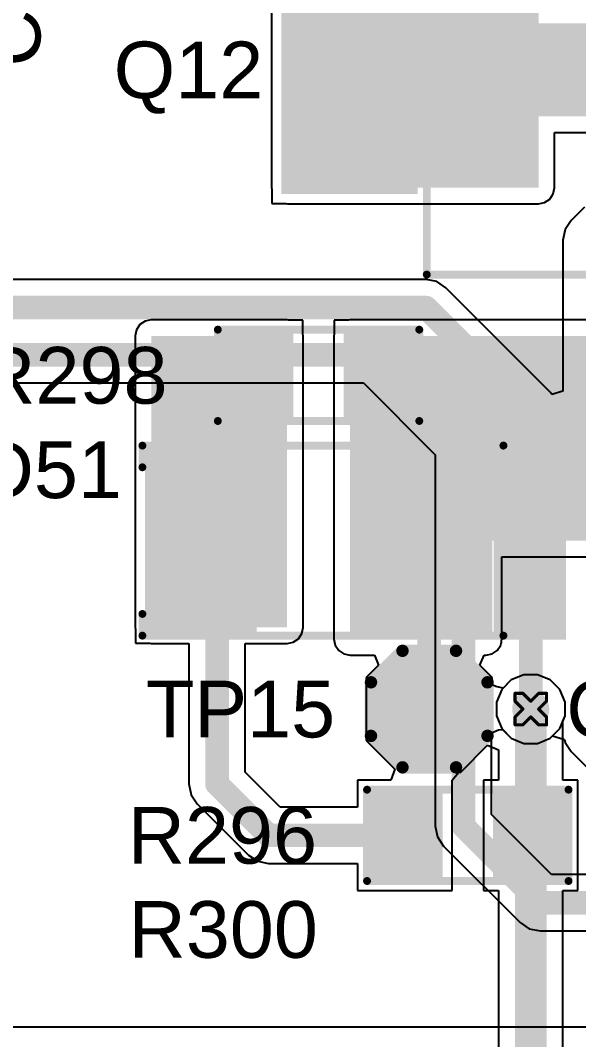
# Model space of a CAD drawing. Header units: inches. Extents: x -11 to 5379, y 0 to 5429.
# Drawn here: x 291.34 to 300.35, y 15.5 to 31.94 of the extents above; entities that cross this region are included whole.
import ezdxf

# ---------------------------------------------------------------- set-up
doc = ezdxf.new("R2010")
doc.units = ezdxf.units.IN
for name, color, linetype in [('Bottom Layer', 5, 'Continuous'), ('Drill Drawing', 1, 'Continuous'), ('GND', 16, 'Continuous'), ('PWR', 76, 'Continuous'), ('Top Layer', 1, 'Continuous'), ('Top Overlay', 2, 'Continuous'), ('Top Paste', 8, 'Continuous'), ('Top Solder', 216, 'Continuous'), ('Via Holes', 16, 'Continuous')]:
    doc.layers.add(name, color=color, linetype=linetype)
doc.styles.add('Arial', font='', dxfattribs={"height": 0.2})
doc.styles.get('Arial').set_extended_font_data('Arial')

# ---------------------------------------------------------------- blocks, each defined once
blk = doc.blocks.new('PZT3904T1G_114')
at = {"layer": 'Top Layer'}
for points in [[(-1.9, 4.05), (1.9, 4.05), (1.9, 2.05), (-1.9, 2.05)], [(-3.05, -2.05), (-1.55, -2.05), (-1.55, -4.05), (-3.05, -4.05)], [(-0.75, -2.05), (0.75, -2.05), (0.75, -4.05), (-0.75, -4.05)], [(1.55, -2.05), (3.05, -2.05), (3.05, -4.05), (1.55, -4.05)]]:
    blk.add_hatch(color=1, dxfattribs=at).paths.add_polyline_path(points)
at = {"layer": 'Top Paste'}
for points in [[(-1.9, 4.05), (1.9, 4.05), (1.9, 2.05), (-1.9, 2.05)], [(-3.05, -2.05), (-1.55, -2.05), (-1.55, -4.05), (-3.05, -4.05)], [(-0.75, -2.05), (0.75, -2.05), (0.75, -4.05), (-0.75, -4.05)], [(1.55, -2.05), (3.05, -2.05), (3.05, -4.05), (1.55, -4.05)]]:
    blk.add_hatch(color=8, dxfattribs=at).paths.add_polyline_path(points)
at = {"layer": 'Top Solder'}
for points in [[(-2.002, 4.152), (2.002, 4.152), (2.002, 1.948), (-2.002, 1.948)], [(-3.152, -1.948), (-1.448, -1.948), (-1.448, -4.152), (-3.152, -4.152)], [(-0.852, -1.948), (0.852, -1.948), (0.852, -4.152), (-0.852, -4.152)], [(1.448, -1.948), (3.152, -1.948), (3.152, -4.152), (1.448, -4.152)]]:
    blk.add_hatch(color=216, dxfattribs=at).paths.add_polyline_path(points)
at = {"layer": 'Top Overlay'}
for points in [[(-3.302, 1.803, 0.127, 0.127, 0), (3.302, 1.803, 0.127, 0.127, 0)], [(-3.302, 1.803, 0.127, 0.127, 0), (-3.302, -1.829, 0.127, 0.127, 0)], [(3.302, 1.803, 0.127, 0.127, 0), (3.302, -1.829, 0.127, 0.127, 0)], [(-3.302, -1.829, 0.127, 0.127, 0), (3.302, -1.829, 0.127, 0.127, 0)], [(-3.353, -2.946, 0.2, 0.2, 0), (-3.226, -3.073, 0.2, 0.2, 0)], [(-3.353, -2.946, 0.2, 0.2, 0), (-3.353, -3.2, 0.2, 0.2, 0)], [(-3.226, -3.073, 0.2, 0.2, 0), (-3.353, -3.2, 0.2, 0.2, 0)]]:
    blk.add_lwpolyline(points, format="xyseb", dxfattribs=at)
for points in [[(-3.334, 1.803, 0.0635, 0.0635, 1), (-3.27, 1.803, 0.0635, 0.0635, 1)], [(-3.334, 1.803, 0.0635, 0.0635, 1), (-3.27, 1.803, 0.0635, 0.0635, 1)], [(3.27, 1.803, 0.0635, 0.0635, 1), (3.334, 1.803, 0.0635, 0.0635, 1)], [(3.27, 1.803, 0.0635, 0.0635, 1), (3.334, 1.803, 0.0635, 0.0635, 1)], [(-3.334, -1.829, 0.0635, 0.0635, 1), (-3.27, -1.829, 0.0635, 0.0635, 1)], [(-3.334, -1.829, 0.0635, 0.0635, 1), (-3.27, -1.829, 0.0635, 0.0635, 1)], [(3.27, -1.829, 0.0635, 0.0635, 1), (3.334, -1.829, 0.0635, 0.0635, 1)], [(3.27, -1.829, 0.0635, 0.0635, 1), (3.334, -1.829, 0.0635, 0.0635, 1)], [(-3.403, -2.946, 0.1, 0.1, 1), (-3.303, -2.946, 0.1, 0.1, 1)], [(-3.403, -2.946, 0.1, 0.1, 1), (-3.303, -2.946, 0.1, 0.1, 1)], [(-3.403, -3.2, 0.1, 0.1, 1), (-3.303, -3.2, 0.1, 0.1, 1)], [(-3.403, -3.2, 0.1, 0.1, 1), (-3.303, -3.2, 0.1, 0.1, 1)], [(-3.276, -3.073, 0.1, 0.1, 1), (-3.176, -3.073, 0.1, 0.1, 1)], [(-3.276, -3.073, 0.1, 0.1, 1), (-3.176, -3.073, 0.1, 0.1, 1)]]:
    blk.add_lwpolyline(points, format="xyseb", close=True, dxfattribs=at)
blk = doc.blocks.new('SMA_DO_214AC__135')
at = {"layer": 'Top Layer'}
for points in [[(-2.7, 1.4), (-1.1, 1.4), (-1.1, -1.4), (-2.7, -1.4)], [(1.1, 1.4), (2.7, 1.4), (2.7, -1.4), (1.1, -1.4)]]:
    blk.add_hatch(color=1, dxfattribs=at).paths.add_polyline_path(points)
at = {"layer": 'Top Overlay'}
blk.add_hatch(color=2, dxfattribs=at).paths.add_polyline_path([(-3.992, -1.6), (-2.825, -1.6), (-2.825, 1.6), (-3.992, 1.6)])
at = {"layer": 'Top Paste'}
for points in [[(-2.7, 1.4), (-1.1, 1.4), (-1.1, -1.4), (-2.7, -1.4)], [(1.1, 1.4), (2.7, 1.4), (2.7, -1.4), (1.1, -1.4)]]:
    blk.add_hatch(color=8, dxfattribs=at).paths.add_polyline_path(points)
at = {"layer": 'Top Solder'}
for points in [[(-2.802, 1.502), (-0.998, 1.502), (-0.998, -1.502), (-2.802, -1.502)], [(0.998, 1.502), (2.802, 1.502), (2.802, -1.502), (0.998, -1.502)]]:
    blk.add_hatch(color=216, dxfattribs=at).paths.add_polyline_path(points)
at = {"layer": 'Top Overlay'}
for points in [[(2.842, 1.533, 0.127, 0.127, 0), (-2.983, 1.533, 0.127, 0.127, 0)], [(2.842, 1.533, 0.127, 0.127, 0), (2.842, 1.183, 0.127, 0.127, 0)], [(2.842, -1.183, 0.127, 0.127, 0), (2.842, -1.533, 0.127, 0.127, 0)], [(2.842, -1.533, 0.127, 0.127, 0), (-2.983, -1.533, 0.127, 0.127, 0)]]:
    blk.add_lwpolyline(points, format="xyseb", dxfattribs=at)
for points in [[(-3.015, 1.533, 0.0635, 0.0635, 1), (-2.951, 1.533, 0.0635, 0.0635, 1)], [(2.811, 1.533, 0.0635, 0.0635, 1), (2.874, 1.533, 0.0635, 0.0635, 1)], [(2.811, 1.533, 0.0635, 0.0635, 1), (2.874, 1.533, 0.0635, 0.0635, 1)], [(2.811, 1.183, 0.0635, 0.0635, 1), (2.874, 1.183, 0.0635, 0.0635, 1)], [(2.811, -1.183, 0.0635, 0.0635, 1), (2.874, -1.183, 0.0635, 0.0635, 1)], [(-3.015, -1.533, 0.0635, 0.0635, 1), (-2.951, -1.533, 0.0635, 0.0635, 1)], [(2.811, -1.533, 0.0635, 0.0635, 1), (2.874, -1.533, 0.0635, 0.0635, 1)], [(2.811, -1.533, 0.0635, 0.0635, 1), (2.874, -1.533, 0.0635, 0.0635, 1)]]:
    blk.add_lwpolyline(points, format="xyseb", close=True, dxfattribs=at)
blk = doc.blocks.new('T__________168')
at = {"layer": 'Top Layer'}
blk.add_hatch(color=1, dxfattribs=at).paths.add_polyline_path([(0.381, 0.762), (-0.381, 0.762), (-0.762, 0.381), (-0.762, -0.381), (-0.381, -0.762), (0.381, -0.762), (0.762, -0.381), (0.762, 0.381)])
at = {"layer": 'Top Paste'}
blk.add_hatch(color=8, dxfattribs=at).paths.add_polyline_path([(0.381, 0.762), (-0.381, 0.762), (-0.762, 0.381), (-0.762, -0.381), (-0.381, -0.762), (0.381, -0.762), (0.762, -0.381), (0.762, 0.381)])
at = {"layer": 'Top Solder'}
blk.add_hatch(color=216, dxfattribs=at).paths.add_polyline_path([(0.432, 0.864), (-0.432, 0.864), (-0.864, 0.432), (-0.864, -0.432), (-0.432, -0.864), (0.432, -0.864), (0.864, -0.432), (0.864, 0.432)])
at = {"layer": 'Top Overlay'}
for points in [[(-0.432, 0.94, 0.2, 0.2, 0), (-0.94, 0.432, 0.2, 0.2, 0)], [(-0.432, 0.94, 0.2, 0.2, 0), (0.432, 0.94, 0.2, 0.2, 0)], [(0.432, 0.94, 0.2, 0.2, 0), (0.94, 0.432, 0.2, 0.2, 0)], [(-0.94, 0.432, 0.2, 0.2, 0), (-0.94, -0.432, 0.2, 0.2, 0)], [(0.94, 0.432, 0.2, 0.2, 0), (0.94, -0.432, 0.2, 0.2, 0)], [(-0.94, -0.432, 0.2, 0.2, 0), (-0.432, -0.94, 0.2, 0.2, 0)], [(0.94, -0.432, 0.2, 0.2, 0), (0.432, -0.94, 0.2, 0.2, 0)], [(-0.432, -0.94, 0.2, 0.2, 0), (0.432, -0.94, 0.2, 0.2, 0)]]:
    blk.add_lwpolyline(points, format="xyseb", dxfattribs=at)
for points in [[(-0.482, 0.94, 0.1, 0.1, 1), (-0.382, 0.94, 0.1, 0.1, 1)], [(-0.482, 0.94, 0.1, 0.1, 1), (-0.382, 0.94, 0.1, 0.1, 1)], [(0.382, 0.94, 0.1, 0.1, 1), (0.482, 0.94, 0.1, 0.1, 1)], [(0.382, 0.94, 0.1, 0.1, 1), (0.482, 0.94, 0.1, 0.1, 1)], [(-0.99, 0.432, 0.1, 0.1, 1), (-0.89, 0.432, 0.1, 0.1, 1)], [(-0.99, 0.432, 0.1, 0.1, 1), (-0.89, 0.432, 0.1, 0.1, 1)], [(0.89, 0.432, 0.1, 0.1, 1), (0.99, 0.432, 0.1, 0.1, 1)], [(0.89, 0.432, 0.1, 0.1, 1), (0.99, 0.432, 0.1, 0.1, 1)], [(-0.99, -0.432, 0.1, 0.1, 1), (-0.89, -0.432, 0.1, 0.1, 1)], [(-0.99, -0.432, 0.1, 0.1, 1), (-0.89, -0.432, 0.1, 0.1, 1)], [(0.89, -0.432, 0.1, 0.1, 1), (0.99, -0.432, 0.1, 0.1, 1)], [(0.89, -0.432, 0.1, 0.1, 1), (0.99, -0.432, 0.1, 0.1, 1)], [(-0.482, -0.94, 0.1, 0.1, 1), (-0.382, -0.94, 0.1, 0.1, 1)], [(-0.482, -0.94, 0.1, 0.1, 1), (-0.382, -0.94, 0.1, 0.1, 1)], [(0.382, -0.94, 0.1, 0.1, 1), (0.482, -0.94, 0.1, 0.1, 1)], [(0.382, -0.94, 0.1, 0.1, 1), (0.482, -0.94, 0.1, 0.1, 1)]]:
    blk.add_lwpolyline(points, format="xyseb", close=True, dxfattribs=at)
blk = doc.blocks.new('R___0805_220')
at = {"layer": 'Top Layer'}
for points in [[(-1.524, 0.635), (-0.508, 0.635), (-0.508, -0.635), (-1.524, -0.635)], [(0.508, 0.635), (1.524, 0.635), (1.524, -0.635), (0.508, -0.635)]]:
    blk.add_hatch(color=1, dxfattribs=at).paths.add_polyline_path(points)
at = {"layer": 'Top Paste'}
for points in [[(-1.524, 0.635), (-0.508, 0.635), (-0.508, -0.635), (-1.524, -0.635)], [(0.508, 0.635), (1.524, 0.635), (1.524, -0.635), (0.508, -0.635)]]:
    blk.add_hatch(color=8, dxfattribs=at).paths.add_polyline_path(points)
at = {"layer": 'Top Solder'}
for points in [[(-1.6256, 0.7366), (-0.4064, 0.7366), (-0.4064, -0.7366), (-1.6256, -0.7366)], [(0.4064, 0.7366), (1.6256, 0.7366), (1.6256, -0.7366), (0.4064, -0.7366)]]:
    blk.add_hatch(color=216, dxfattribs=at).paths.add_polyline_path(points)
at = {"layer": 'Top Overlay'}
for points in [[(1.6256, 0.7366, 0.127, 0.127, 0), (-1.6256, 0.7366, 0.127, 0.127, 0)], [(-1.6256, 0.7366, 0.127, 0.127, 0), (-1.6256, -0.7366, 0.127, 0.127, 0)], [(1.6256, 0.7366, 0.127, 0.127, 0), (1.6256, -0.7366, 0.127, 0.127, 0)], [(1.6256, -0.7366, 0.127, 0.127, 0), (-1.6256, -0.7366, 0.127, 0.127, 0)]]:
    blk.add_lwpolyline(points, format="xyseb", dxfattribs=at)
for points in [[(-1.65735, 0.7366, 0.0635, 0.0635, 1), (-1.59385, 0.7366, 0.0635, 0.0635, 1)], [(-1.65735, 0.7366, 0.0635, 0.0635, 1), (-1.59385, 0.7366, 0.0635, 0.0635, 1)], [(1.59385, 0.7366, 0.0635, 0.0635, 1), (1.65735, 0.7366, 0.0635, 0.0635, 1)], [(1.59385, 0.7366, 0.0635, 0.0635, 1), (1.65735, 0.7366, 0.0635, 0.0635, 1)], [(-1.65735, -0.7366, 0.0635, 0.0635, 1), (-1.59385, -0.7366, 0.0635, 0.0635, 1)], [(-1.65735, -0.7366, 0.0635, 0.0635, 1), (-1.59385, -0.7366, 0.0635, 0.0635, 1)], [(1.59385, -0.7366, 0.0635, 0.0635, 1), (1.65735, -0.7366, 0.0635, 0.0635, 1)], [(1.59385, -0.7366, 0.0635, 0.0635, 1), (1.65735, -0.7366, 0.0635, 0.0635, 1)]]:
    blk.add_lwpolyline(points, format="xyseb", close=True, dxfattribs=at)
blk = doc.blocks.new('R___0805_222')
at = {"layer": 'Top Layer'}
for points in [[(-1.524, 0.635), (-0.508, 0.635), (-0.508, -0.635), (-1.524, -0.635)], [(0.508, 0.635), (1.524, 0.635), (1.524, -0.635), (0.508, -0.635)]]:
    blk.add_hatch(color=1, dxfattribs=at).paths.add_polyline_path(points)
at = {"layer": 'Top Paste'}
for points in [[(-1.524, 0.635), (-0.508, 0.635), (-0.508, -0.635), (-1.524, -0.635)], [(0.508, 0.635), (1.524, 0.635), (1.524, -0.635), (0.508, -0.635)]]:
    blk.add_hatch(color=8, dxfattribs=at).paths.add_polyline_path(points)
at = {"layer": 'Top Solder'}
for points in [[(-1.6256, 0.7366), (-0.4064, 0.7366), (-0.4064, -0.7366), (-1.6256, -0.7366)], [(0.4064, 0.7366), (1.6256, 0.7366), (1.6256, -0.7366), (0.4064, -0.7366)]]:
    blk.add_hatch(color=216, dxfattribs=at).paths.add_polyline_path(points)
at = {"layer": 'Top Overlay'}
for points in [[(-1.6256, 0.7366, 0.127, 0.127, 0), (1.6256, 0.7366, 0.127, 0.127, 0)], [(-1.6256, -0.7366, 0.127, 0.127, 0), (-1.6256, 0.7366, 0.127, 0.127, 0)], [(1.6256, -0.7366, 0.127, 0.127, 0), (1.6256, 0.7366, 0.127, 0.127, 0)], [(-1.6256, -0.7366, 0.127, 0.127, 0), (1.6256, -0.7366, 0.127, 0.127, 0)]]:
    blk.add_lwpolyline(points, format="xyseb", dxfattribs=at)
for points in [[(-1.65735, 0.7366, 0.0635, 0.0635, 1), (-1.59385, 0.7366, 0.0635, 0.0635, 1)], [(-1.65735, 0.7366, 0.0635, 0.0635, 1), (-1.59385, 0.7366, 0.0635, 0.0635, 1)], [(1.59385, 0.7366, 0.0635, 0.0635, 1), (1.65735, 0.7366, 0.0635, 0.0635, 1)], [(1.59385, 0.7366, 0.0635, 0.0635, 1), (1.65735, 0.7366, 0.0635, 0.0635, 1)], [(-1.65735, -0.7366, 0.0635, 0.0635, 1), (-1.59385, -0.7366, 0.0635, 0.0635, 1)], [(-1.65735, -0.7366, 0.0635, 0.0635, 1), (-1.59385, -0.7366, 0.0635, 0.0635, 1)], [(1.59385, -0.7366, 0.0635, 0.0635, 1), (1.65735, -0.7366, 0.0635, 0.0635, 1)], [(1.59385, -0.7366, 0.0635, 0.0635, 1), (1.65735, -0.7366, 0.0635, 0.0635, 1)]]:
    blk.add_lwpolyline(points, format="xyseb", close=True, dxfattribs=at)

msp = doc.modelspace()

# ---------------------------------------------------------------- hatches: boundary and pattern name
at = {"layer": 'Bottom Layer'}
h = msp.add_hatch(color=5, dxfattribs=at)
edge = h.paths.add_edge_path()
edge.add_arc((299.58, 20.828), 0.3, 0, 360)
at = {"layer": 'GND'}
h = msp.add_hatch(color=16, dxfattribs=at)
edge = h.paths.add_edge_path()
edge.add_arc((299.58, 20.828), 0.3, 0, 360)
at = {"layer": 'PWR'}
h = msp.add_hatch(color=76, dxfattribs=at)
edge = h.paths.add_edge_path()
edge.add_arc((299.58, 20.828), 0.3, 0, 360)
at = {"layer": 'Top Layer'}
for points in [[(295.655, 29.24), (299.705, 29.24), (299.705, 33.04), (295.655, 33.04)], [(295.655, 30.39), (305.665, 30.39), (305.665, 31.89), (295.655, 31.89)], [(293.456, 22.146), (295.648, 22.146), (295.648, 26.848), (293.456, 26.848)], [(296.664, 23.546), (302.548, 23.546), (302.548, 26.848), (296.664, 26.848)], [(296.664, 25.578), (302.548, 25.578), (302.548, 26.848), (296.664, 26.848)], [(296.664, 21.958), (298.856, 21.958), (298.856, 26.848), (296.664, 26.848)]]:
    msp.add_hatch(color=1, dxfattribs=at).paths.add_polyline_path(points)
h = msp.add_hatch(color=1, dxfattribs=at)
edge = h.paths.add_edge_path()
edge.add_arc((299.58, 20.828), 0.3, 0, 360)
at = {"layer": 'Via Holes'}
h = msp.add_hatch(color=7, dxfattribs=at)
edge = h.paths.add_edge_path()
edge.add_arc((299.58, 20.828), 0.15, 0, 360)

# ---------------------------------------------------------------- linework, layer by layer
at = {"layer": 'Bottom Layer'}
for p, q in [((300.447, 28.927), (300.232, 28.712)), ((300.232, 28.712), (300.134, 28.565)), ((300.134, 28.565), (300.1, 28.392)), ((300.1, 28.392), (300.1, 25.959)), ((297.891, 27.758), (290.906, 27.758)), ((298.065, 27.724), (297.891, 27.758)), ((298.212, 27.625), (298.065, 27.724)), ((299.901, 25.936), (298.212, 27.625)), ((283.032, 26.09), (296.882, 26.09)), ((296.882, 26.09), (298.04, 24.932)), ((299.922, 25.905), (299.901, 25.936)), ((300.1, 25.959), (299.922, 25.905)), ((298.04, 24.932), (298.04, 18.94)), ((298.947, 20.446), (299.061, 20.493)), ((298.947, 19.127), (298.947, 20.446)), ((299.061, 20.493), (299.124, 20.5)), ((299.124, 20.5), (299.266, 20.358)), ((299.894, 20.358), (299.932, 20.396)), ((299.932, 20.396), (300.125, 20.338)), ((299.266, 20.358), (299.47, 20.274)), ((299.47, 20.274), (299.69, 20.274)), ((299.69, 20.274), (299.894, 20.358)), ((300.125, 20.338), (300.134, 20.291)), ((300.134, 20.291), (300.232, 20.144)), ((300.232, 20.144), (301.116, 19.26)), ((299.917, 18.157), (298.947, 19.127)), ((298.04, 18.94), (298.075, 18.766)), ((298.075, 18.766), (298.173, 18.619)), ((298.173, 18.619), (299.409, 17.383)), ((308.19, 18.157), (299.917, 18.157)), ((299.409, 17.383), (299.556, 17.285)), ((299.556, 17.285), (299.73, 17.25)), ((299.73, 17.25), (299.73, 17.25)), ((299.73, 17.25), (308.378, 17.25)), ((328.755, 15.697), (231.982, 15.697))]:
    msp.add_line(p, q, dxfattribs=at)
for points in [[(290.576, 27.305, 0.381, 0.381, 0), (297.891, 27.305, 0.381, 0.381, 0)], [(297.891, 27.305, 0.381, 0.381, 0), (299.58, 25.616, 0.381, 0.381, 0)], [(282.702, 26.543, 0.381, 0.381, 0), (297.07, 26.543, 0.381, 0.381, 0)], [(297.07, 26.543, 0.381, 0.381, 0), (298.493, 25.119, 0.381, 0.381, 0)], [(299.58, 20.828, 0.381, 0.381, 0), (299.58, 25.616, 0.381, 0.381, 0)], [(298.493, 18.94, 0.381, 0.381, 0), (298.493, 25.119, 0.381, 0.381, 0)], [(298.493, 18.94, 0.381, 0.381, 0), (299.73, 17.703, 0.381, 0.381, 0)], [(299.73, 17.703, 0.381, 0.381, 0), (308.378, 17.703, 0.381, 0.381, 0)]]:
    msp.add_lwpolyline(points, format="xyseb", dxfattribs=at)
for points in [[(297.796, 27.305, 0.191, 0.191, 1), (297.986, 27.305, 0.191, 0.191, 1)], [(297.796, 27.305, 0.191, 0.191, 1), (297.986, 27.305, 0.191, 0.191, 1)], [(296.974, 26.543, 0.191, 0.191, 1), (297.165, 26.543, 0.191, 0.191, 1)], [(296.974, 26.543, 0.191, 0.191, 1), (297.165, 26.543, 0.191, 0.191, 1)], [(299.485, 25.616, 0.191, 0.191, 1), (299.675, 25.616, 0.191, 0.191, 1)], [(299.485, 25.616, 0.191, 0.191, 1), (299.675, 25.616, 0.191, 0.191, 1)], [(298.398, 25.119, 0.191, 0.191, 1), (298.589, 25.119, 0.191, 0.191, 1)], [(298.398, 25.119, 0.191, 0.191, 1), (298.589, 25.119, 0.191, 0.191, 1)], [(299.485, 20.828, 0.191, 0.191, 1), (299.675, 20.828, 0.191, 0.191, 1)], [(298.398, 18.94, 0.191, 0.191, 1), (298.589, 18.94, 0.191, 0.191, 1)], [(298.398, 18.94, 0.191, 0.191, 1), (298.589, 18.94, 0.191, 0.191, 1)], [(299.634, 17.703, 0.191, 0.191, 1), (299.825, 17.703, 0.191, 0.191, 1)], [(299.634, 17.703, 0.191, 0.191, 1), (299.825, 17.703, 0.191, 0.191, 1)]]:
    msp.add_lwpolyline(points, format="xyseb", close=True, dxfattribs=at)
at = {"layer": 'Drill Drawing'}
for points in [[(299.326, 20.955, 0.0508, 0.0508, 0), (299.326, 21.082, 0.0508, 0.0508, 0)], [(299.326, 21.082, 0.0508, 0.0508, 0), (299.453, 21.082, 0.0508, 0.0508, 0)], [(299.453, 21.082, 0.0508, 0.0508, 0), (299.58, 20.955, 0.0508, 0.0508, 0)], [(299.58, 20.955, 0.0508, 0.0508, 0), (299.707, 21.082, 0.0508, 0.0508, 0)], [(299.707, 21.082, 0.0508, 0.0508, 0), (299.834, 21.082, 0.0508, 0.0508, 0)], [(299.834, 20.955, 0.0508, 0.0508, 0), (299.834, 21.082, 0.0508, 0.0508, 0)], [(299.326, 20.955, 0.0508, 0.0508, 0), (299.453, 20.828, 0.0508, 0.0508, 0)], [(299.707, 20.828, 0.0508, 0.0508, 0), (299.834, 20.955, 0.0508, 0.0508, 0)], [(299.326, 20.701, 0.0508, 0.0508, 0), (299.453, 20.828, 0.0508, 0.0508, 0)], [(299.326, 20.574, 0.0508, 0.0508, 0), (299.326, 20.701, 0.0508, 0.0508, 0)], [(299.453, 20.574, 0.0508, 0.0508, 0), (299.58, 20.701, 0.0508, 0.0508, 0)], [(299.58, 20.701, 0.0508, 0.0508, 0), (299.707, 20.574, 0.0508, 0.0508, 0)], [(299.707, 20.828, 0.0508, 0.0508, 0), (299.834, 20.701, 0.0508, 0.0508, 0)], [(299.834, 20.574, 0.0508, 0.0508, 0), (299.834, 20.701, 0.0508, 0.0508, 0)], [(299.326, 20.574, 0.0508, 0.0508, 0), (299.453, 20.574, 0.0508, 0.0508, 0)], [(299.707, 20.574, 0.0508, 0.0508, 0), (299.834, 20.574, 0.0508, 0.0508, 0)]]:
    msp.add_lwpolyline(points, format="xyseb", dxfattribs=at)
for points in [[(299.314, 21.082, 0.0254, 0.0254, 1), (299.339, 21.082, 0.0254, 0.0254, 1)], [(299.314, 21.082, 0.0254, 0.0254, 1), (299.339, 21.082, 0.0254, 0.0254, 1)], [(299.441, 21.082, 0.0254, 0.0254, 1), (299.466, 21.082, 0.0254, 0.0254, 1)], [(299.441, 21.082, 0.0254, 0.0254, 1), (299.466, 21.082, 0.0254, 0.0254, 1)], [(299.695, 21.082, 0.0254, 0.0254, 1), (299.72, 21.082, 0.0254, 0.0254, 1)], [(299.695, 21.082, 0.0254, 0.0254, 1), (299.72, 21.082, 0.0254, 0.0254, 1)], [(299.822, 21.082, 0.0254, 0.0254, 1), (299.847, 21.082, 0.0254, 0.0254, 1)], [(299.822, 21.082, 0.0254, 0.0254, 1), (299.847, 21.082, 0.0254, 0.0254, 1)], [(299.314, 20.955, 0.0254, 0.0254, 1), (299.339, 20.955, 0.0254, 0.0254, 1)], [(299.314, 20.955, 0.0254, 0.0254, 1), (299.339, 20.955, 0.0254, 0.0254, 1)], [(299.568, 20.955, 0.0254, 0.0254, 1), (299.593, 20.955, 0.0254, 0.0254, 1)], [(299.568, 20.955, 0.0254, 0.0254, 1), (299.593, 20.955, 0.0254, 0.0254, 1)], [(299.822, 20.955, 0.0254, 0.0254, 1), (299.847, 20.955, 0.0254, 0.0254, 1)], [(299.822, 20.955, 0.0254, 0.0254, 1), (299.847, 20.955, 0.0254, 0.0254, 1)], [(299.314, 20.701, 0.0254, 0.0254, 1), (299.339, 20.701, 0.0254, 0.0254, 1)], [(299.314, 20.701, 0.0254, 0.0254, 1), (299.339, 20.701, 0.0254, 0.0254, 1)], [(299.441, 20.828, 0.0254, 0.0254, 1), (299.466, 20.828, 0.0254, 0.0254, 1)], [(299.441, 20.828, 0.0254, 0.0254, 1), (299.466, 20.828, 0.0254, 0.0254, 1)], [(299.568, 20.701, 0.0254, 0.0254, 1), (299.593, 20.701, 0.0254, 0.0254, 1)], [(299.568, 20.701, 0.0254, 0.0254, 1), (299.593, 20.701, 0.0254, 0.0254, 1)], [(299.695, 20.828, 0.0254, 0.0254, 1), (299.72, 20.828, 0.0254, 0.0254, 1)], [(299.695, 20.828, 0.0254, 0.0254, 1), (299.72, 20.828, 0.0254, 0.0254, 1)], [(299.822, 20.701, 0.0254, 0.0254, 1), (299.847, 20.701, 0.0254, 0.0254, 1)], [(299.822, 20.701, 0.0254, 0.0254, 1), (299.847, 20.701, 0.0254, 0.0254, 1)], [(299.314, 20.574, 0.0254, 0.0254, 1), (299.339, 20.574, 0.0254, 0.0254, 1)], [(299.314, 20.574, 0.0254, 0.0254, 1), (299.339, 20.574, 0.0254, 0.0254, 1)], [(299.441, 20.574, 0.0254, 0.0254, 1), (299.466, 20.574, 0.0254, 0.0254, 1)], [(299.441, 20.574, 0.0254, 0.0254, 1), (299.466, 20.574, 0.0254, 0.0254, 1)], [(299.695, 20.574, 0.0254, 0.0254, 1), (299.72, 20.574, 0.0254, 0.0254, 1)], [(299.695, 20.574, 0.0254, 0.0254, 1), (299.72, 20.574, 0.0254, 0.0254, 1)], [(299.822, 20.574, 0.0254, 0.0254, 1), (299.847, 20.574, 0.0254, 0.0254, 1)], [(299.822, 20.574, 0.0254, 0.0254, 1), (299.847, 20.574, 0.0254, 0.0254, 1)]]:
    msp.add_lwpolyline(points, format="xyseb", close=True, dxfattribs=at)
at = {"layer": 'GND'}
for p, q in [((299.47, 21.382), (299.266, 21.298)), ((299.69, 21.382), (299.47, 21.382)), ((299.894, 21.298), (299.69, 21.382)), ((299.266, 21.298), (299.111, 21.142)), ((300.05, 21.142), (299.894, 21.298)), ((299.111, 21.142), (299.026, 20.938)), ((300.134, 20.938), (300.05, 21.142)), ((299.026, 20.938), (299.026, 20.718)), ((300.134, 20.718), (300.134, 20.938)), ((299.026, 20.718), (299.111, 20.514)), ((300.05, 20.514), (300.134, 20.718)), ((299.111, 20.514), (299.266, 20.358)), ((299.894, 20.358), (300.05, 20.514)), ((299.266, 20.358), (299.47, 20.274)), ((299.47, 20.274), (299.69, 20.274)), ((299.69, 20.274), (299.894, 20.358))]:
    msp.add_line(p, q, dxfattribs=at)
at = {"layer": 'PWR'}
for p, q in [((299.47, 21.382), (299.266, 21.298)), ((299.69, 21.382), (299.47, 21.382)), ((299.894, 21.298), (299.69, 21.382)), ((299.266, 21.298), (299.111, 21.142)), ((300.05, 21.142), (299.894, 21.298)), ((299.111, 21.142), (299.026, 20.938)), ((300.134, 20.938), (300.05, 21.142)), ((299.026, 20.938), (299.026, 20.718)), ((300.134, 20.718), (300.134, 20.938)), ((299.026, 20.718), (299.111, 20.514)), ((300.05, 20.514), (300.134, 20.718)), ((299.111, 20.514), (299.266, 20.358)), ((299.894, 20.358), (300.05, 20.514)), ((299.266, 20.358), (299.47, 20.274)), ((299.47, 20.274), (299.69, 20.274)), ((299.69, 20.274), (299.894, 20.358))]:
    msp.add_line(p, q, dxfattribs=at)
at = {"layer": 'Top Layer'}
for p, q in [((295.396, 33.04), (295.396, 31.89)), ((295.396, 31.89), (295.396, 30.39)), ((295.396, 30.39), (295.396, 29.24)), ((299.964, 29.24), (299.964, 30.131)), ((299.964, 30.131), (304.321, 30.131)), ((295.396, 29.24), (295.401, 29.215)), ((295.401, 29.215), (295.401, 28.986)), ((299.888, 29.057), (299.944, 29.141)), ((299.944, 29.141), (299.964, 29.24)), ((295.401, 28.986), (295.63, 28.986)), ((295.63, 28.986), (295.655, 28.981)), ((295.655, 28.981), (299.705, 28.981)), ((299.705, 28.981), (299.804, 29.001)), ((299.804, 29.001), (299.888, 29.057)), ((293.273, 27.031), (293.217, 26.947)), ((293.357, 27.087), (293.273, 27.031)), ((293.456, 27.107), (293.357, 27.087)), ((295.648, 27.107), (293.456, 27.107)), ((295.673, 27.102), (295.648, 27.107)), ((295.902, 27.102), (295.673, 27.102)), ((295.902, 26.873), (295.902, 27.102)), ((296.639, 27.102), (296.41, 27.102)), ((296.41, 27.102), (296.41, 26.873)), ((296.664, 27.107), (296.639, 27.102)), ((302.548, 27.107), (296.664, 27.107)), ((293.217, 26.947), (293.197, 26.848)), ((293.197, 26.848), (293.197, 22.146)), ((295.907, 26.848), (295.902, 26.873)), ((295.907, 22.146), (295.907, 26.848)), ((296.41, 26.873), (296.405, 26.848)), ((296.405, 26.848), (296.405, 25.578)), ((296.405, 25.578), (296.405, 23.546)), ((296.405, 23.546), (296.405, 21.958)), ((299.115, 21.958), (299.115, 23.287)), ((299.115, 23.287), (302.166, 23.287)), ((293.197, 22.146), (293.202, 22.121)), ((293.202, 22.121), (293.202, 21.892)), ((295.831, 21.963), (295.887, 22.047)), ((295.887, 22.047), (295.907, 22.146)), ((293.202, 21.892), (293.431, 21.892)), ((293.431, 21.892), (293.456, 21.887)), ((293.456, 21.887), (294.064, 21.887)), ((294.064, 21.887), (294.064, 19.621)), ((294.971, 19.808), (294.971, 21.887)), ((294.971, 21.887), (295.648, 21.887)), ((295.648, 21.887), (295.747, 21.907)), ((295.747, 21.907), (295.831, 21.963)), ((296.405, 21.958), (296.425, 21.859)), ((299.095, 21.859), (299.102, 21.892)), ((299.102, 21.892), (299.11, 21.892)), ((299.11, 21.933), (299.115, 21.958)), ((299.11, 21.892), (299.11, 21.933)), ((296.425, 21.859), (296.481, 21.775)), ((296.481, 21.775), (296.565, 21.719)), ((296.565, 21.719), (296.664, 21.699)), ((298.856, 21.699), (298.955, 21.719)), ((298.955, 21.719), (299.039, 21.775)), ((299.039, 21.775), (299.095, 21.859)), ((296.664, 21.699), (297.057, 21.699)), ((297.057, 21.699), (297.125, 21.535)), ((298.759, 21.535), (298.827, 21.699)), ((298.827, 21.699), (298.856, 21.699)), ((297.125, 21.535), (296.926, 21.336)), ((298.958, 21.336), (298.759, 21.535)), ((299.47, 21.382), (299.266, 21.298)), ((299.69, 21.382), (299.47, 21.382)), ((299.894, 21.298), (299.69, 21.382)), ((296.926, 21.336), (296.926, 20.32)), ((298.958, 21.222), (298.958, 21.336)), ((299.016, 21.191), (298.958, 21.222)), ((299.266, 21.298), (299.136, 21.167)), ((300.05, 21.142), (299.894, 21.298)), ((299.136, 21.167), (299.016, 21.191)), ((300.134, 20.938), (300.05, 21.142)), ((300.134, 20.718), (300.134, 20.938)), ((300.098, 20.631), (300.134, 20.718)), ((300.098, 19.68), (300.098, 20.631)), ((296.926, 20.32), (297.388, 19.858)), ((298.45, 19.812), (298.884, 20.246)), ((298.884, 20.246), (299.062, 20.173)), ((299.062, 20.173), (299.062, 19.68)), ((295.535, 19.245), (294.971, 19.808)), ((297.388, 19.858), (297.323, 19.68)), ((298.31, 19.68), (298.422, 19.812)), ((298.422, 19.812), (298.45, 19.812)), ((294.064, 19.621), (294.099, 19.447)), ((297.323, 19.68), (296.786, 19.68)), ((296.786, 19.68), (296.786, 19.245)), ((298.31, 19.634), (298.31, 19.68)), ((298.31, 17.902), (298.31, 19.634)), ((299.062, 19.68), (298.818, 19.68)), ((298.818, 19.68), (298.818, 17.902)), ((300.342, 19.68), (300.098, 19.68)), ((300.342, 17.902), (300.342, 19.68)), ((294.099, 19.447), (294.197, 19.3)), ((294.197, 19.3), (295.027, 18.471)), ((296.786, 19.245), (295.535, 19.245)), ((295.027, 18.471), (295.174, 18.373)), ((295.174, 18.373), (295.347, 18.338)), ((295.347, 18.338), (295.347, 18.338)), ((295.347, 18.338), (296.786, 18.338)), ((296.786, 18.338), (296.786, 17.902)), ((296.786, 17.902), (298.31, 17.902)), ((298.818, 17.902), (299.062, 17.902)), ((299.062, 17.902), (299.062, 5.244)), ((300.098, 5.029), (300.098, 17.902)), ((300.098, 17.902), (300.342, 17.902))]:
    msp.add_line(p, q, dxfattribs=at)
for points in [[(294.256, 23.546, 0.381, 0.381, 0), (294.518, 23.284, 0.381, 0.381, 0)], [(297.942, 23.432, 0.381, 0.381, 0), (298.056, 23.546, 0.381, 0.381, 0)], [(297.942, 20.828, 0.381, 0.381, 0), (297.942, 23.432, 0.381, 0.381, 0)], [(294.518, 19.621, 0.381, 0.381, 0), (294.518, 23.284, 0.381, 0.381, 0)], [(299.58, 18.791, 0.508, 0.508, 0), (299.58, 20.828, 0.508, 0.508, 0)], [(294.518, 19.621, 0.381, 0.381, 0), (295.347, 18.791, 0.381, 0.381, 0)], [(295.347, 18.791, 0.381, 0.381, 0), (297.548, 18.791, 0.381, 0.381, 0)], [(299.58, 5.029, 0.508, 0.508, 0), (299.58, 18.791, 0.508, 0.508, 0)]]:
    msp.add_lwpolyline(points, format="xyseb", dxfattribs=at)
for points in [[(294.161, 23.546, 0.191, 0.191, 1), (294.351, 23.546, 0.191, 0.191, 1)], [(297.961, 23.546, 0.191, 0.191, 1), (298.151, 23.546, 0.191, 0.191, 1)], [(297.847, 23.432, 0.191, 0.191, 1), (298.037, 23.432, 0.191, 0.191, 1)], [(297.847, 23.432, 0.191, 0.191, 1), (298.037, 23.432, 0.191, 0.191, 1)], [(294.422, 23.284, 0.191, 0.191, 1), (294.613, 23.284, 0.191, 0.191, 1)], [(294.422, 23.284, 0.191, 0.191, 1), (294.613, 23.284, 0.191, 0.191, 1)], [(299.453, 20.828, 0.254, 0.254, 1), (299.707, 20.828, 0.254, 0.254, 1)], [(297.847, 20.828, 0.191, 0.191, 1), (298.037, 20.828, 0.191, 0.191, 1)], [(294.422, 19.621, 0.191, 0.191, 1), (294.613, 19.621, 0.191, 0.191, 1)], [(294.422, 19.621, 0.191, 0.191, 1), (294.613, 19.621, 0.191, 0.191, 1)], [(295.252, 18.791, 0.191, 0.191, 1), (295.442, 18.791, 0.191, 0.191, 1)], [(295.252, 18.791, 0.191, 0.191, 1), (295.442, 18.791, 0.191, 0.191, 1)], [(297.453, 18.791, 0.191, 0.191, 1), (297.643, 18.791, 0.191, 0.191, 1)], [(299.453, 18.791, 0.254, 0.254, 1), (299.707, 18.791, 0.254, 0.254, 1)], [(299.453, 18.791, 0.254, 0.254, 1), (299.707, 18.791, 0.254, 0.254, 1)]]:
    msp.add_lwpolyline(points, format="xyseb", close=True, dxfattribs=at)

# ---------------------------------------------------------------- block references
for name, p, rotation in [('PZT3904T1G_114', (299.705, 31.14), 90), ('R___0805_220', (296.156, 26.213), 180), ('SMA_DO_214AC__135', (296.156, 23.546), 180), ('T__________168', (297.942, 20.828), 90)]:
    msp.add_blockref(name, p, dxfattribs=dict(rotation=rotation))
msp.add_blockref('R___0805_222', (298.564, 18.791))

# ---------------------------------------------------------------- texts
at = {"layer": 'Top Overlay', "style": 'Arial'}
msp.add_text('C121', height=0.9144, rotation=90, dxfattribs=at).set_placement((291.668, 31.192))
for s, p in [('Q12', (292.85, 30.683)), ('R298', (290.665, 25.756)), ('D51', (290.64, 24.232)), ('TP15', (293.371, 20.371)), ('C123', (300.152, 20.371)), ('R296', (293.078, 18.334)), ('R300', (293.091, 16.815))]:
    msp.add_text(s, height=0.9144, dxfattribs=at).set_placement(p)

doc.saveas('drawing.dxf')
